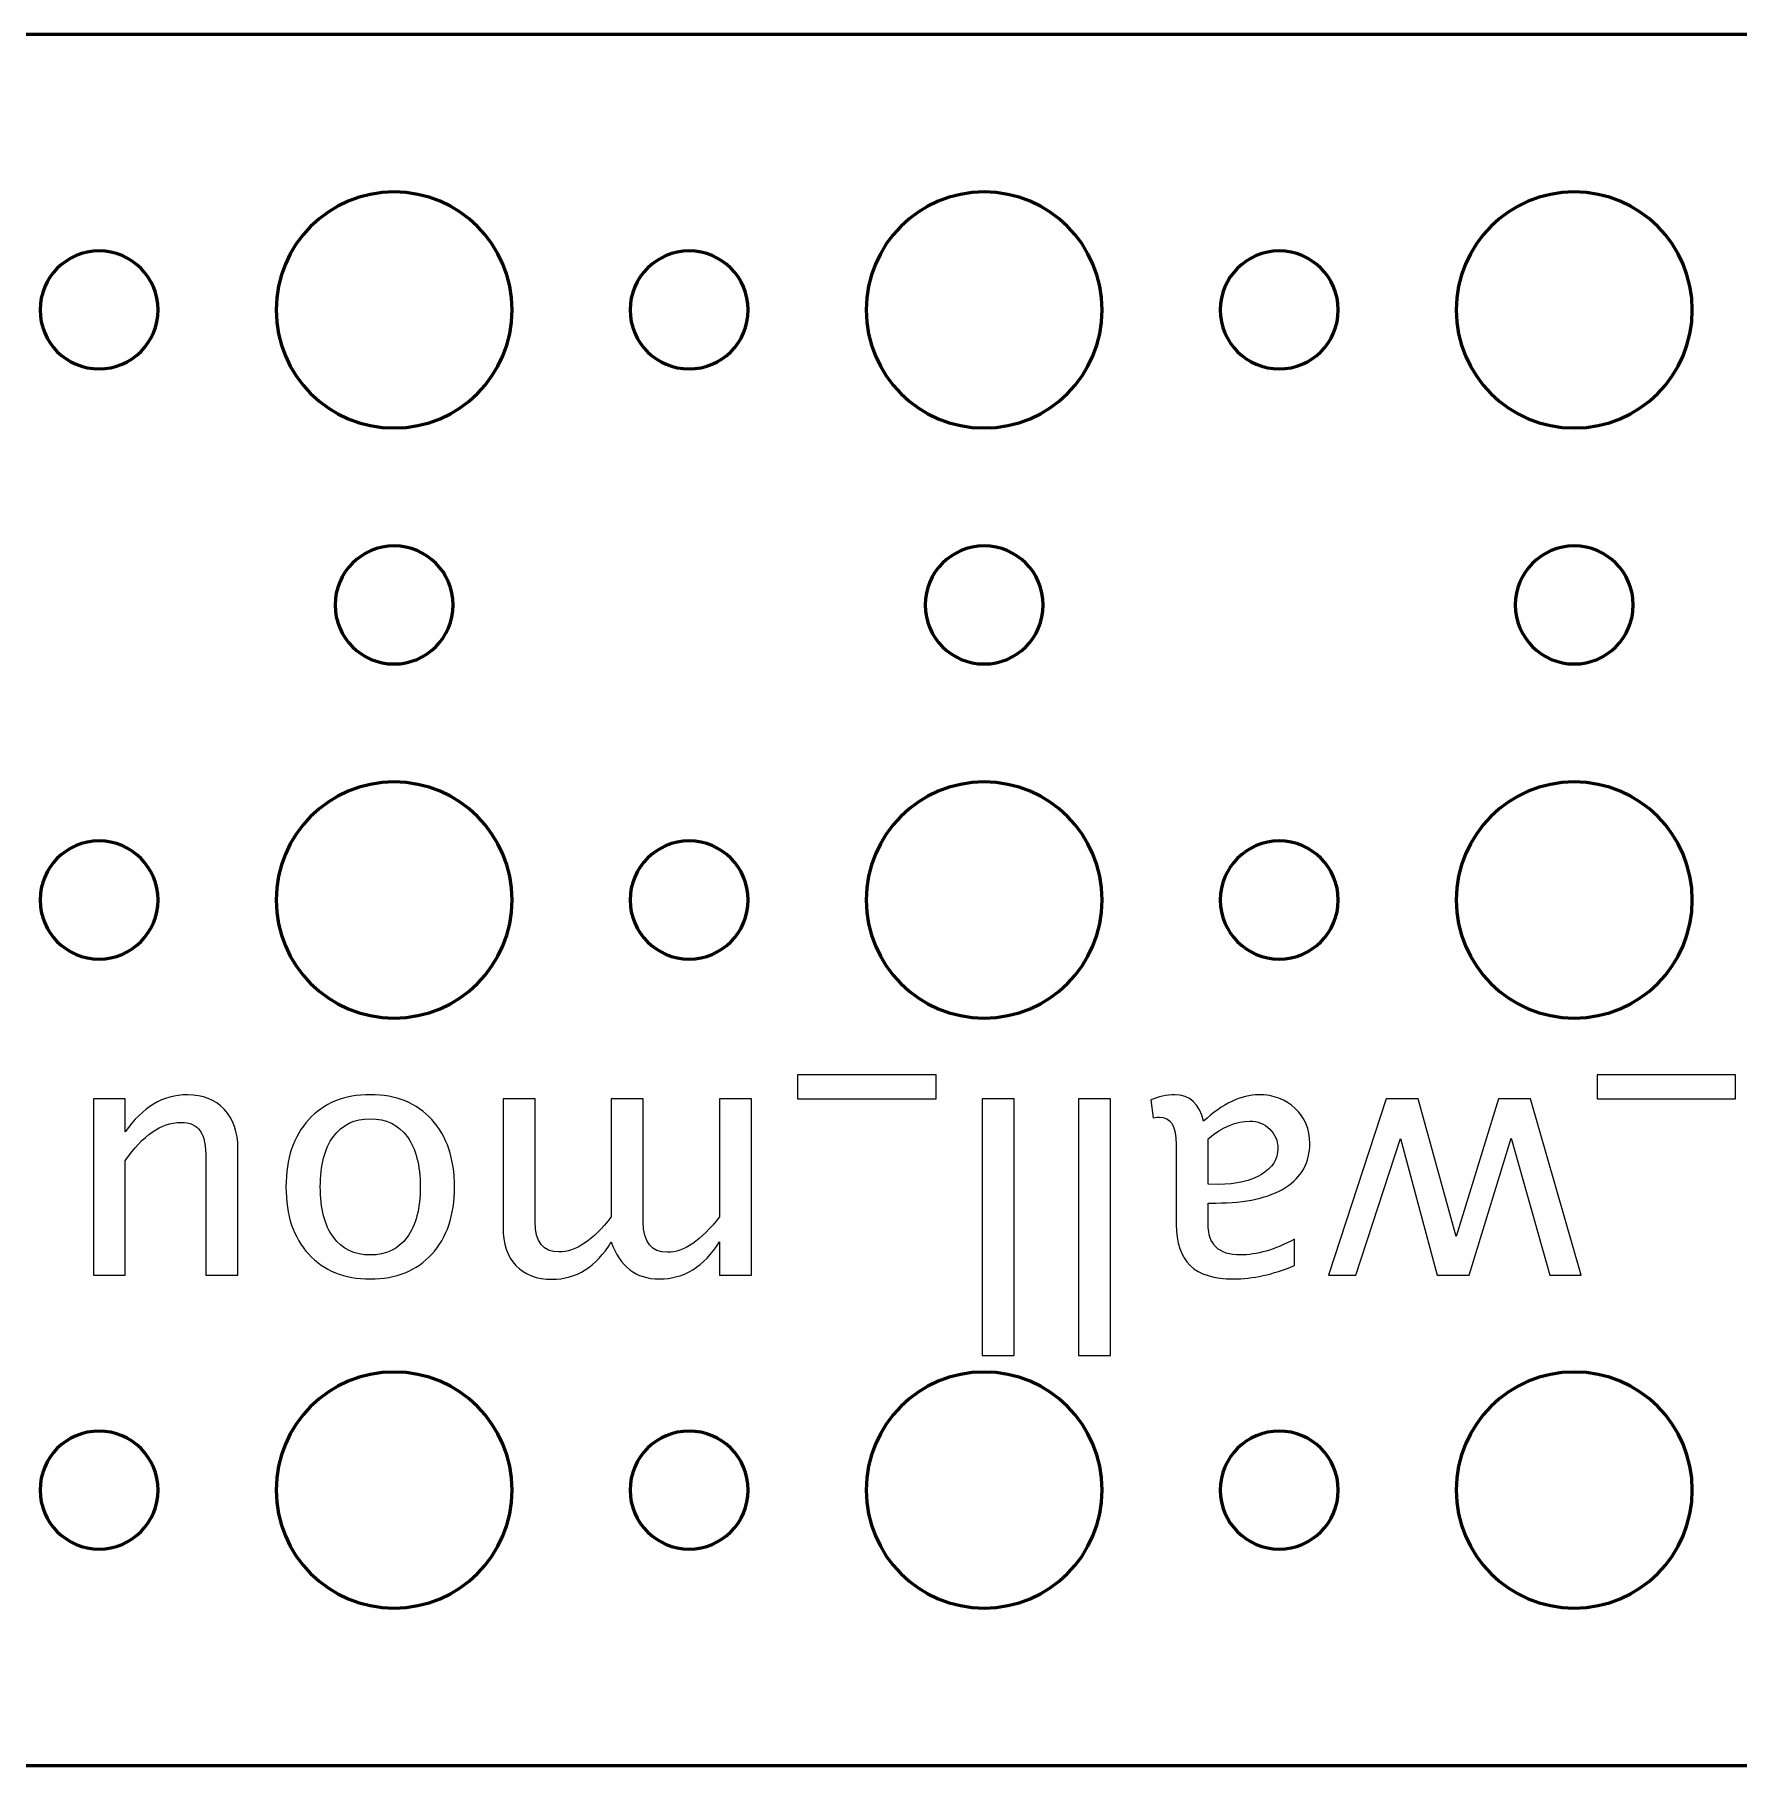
# Model space of a CAD drawing. Header units: centimetres. Extents: x -25.4 to 25.4, y -5.2 to 5.2.
# Drawn here: x -1.664 to 2.667, y -5.2 to -0.8 of the extents above; entities that cross this region are included whole.
import ezdxf

# ---------------------------------------------------------------- set-up
doc = ezdxf.new("R2010")
doc.units = ezdxf.units.CM
doc.header["$MEASUREMENT"] = 0
doc.layers.add('Layer 1', color=7, linetype='Continuous')

msp = doc.modelspace()

# ---------------------------------------------------------------- linework, layer by layer
at = {"layer": 'Layer 1', "lineweight": 53}
for points, knots in [([(24.95, -5.2), (24.95, -5.2), (-24.95, -5.2), (-24.95, -5.2), (-24.95, -5.2), (-25.22614, -5.2), (-25.45, -4.97614), (-25.45, -4.7), (-25.45, -4.7), (-25.45, -4.7), (-25.45, -3.99876), (-25.45, -3.99876), (-25.45, -3.99876), (-24.92095, -3.97271), (-24.5, -3.53551), (-24.5, -3), (-24.5, -3), (-24.5, -2.46449), (-24.92095, -2.02729), (-25.45, -2.00124), (-25.45, -2.00124), (-25.45, -2.00124), (-25.45, -1.3), (-25.45, -1.3), (-25.45, -1.3), (-25.45, -1.02386), (-25.22614, -0.8), (-24.95, -0.8), (-24.95, -0.8), (-24.95, -0.8), (24.95, -0.8), (24.95, -0.8), (24.95, -0.8), (25.22614, -0.8), (25.45, -1.02386), (25.45, -1.3), (25.45, -1.3), (25.45, -1.3), (25.45, -2.00124), (25.45, -2.00124), (25.45, -2.00124), (24.92095, -2.02729), (24.5, -2.46449), (24.5, -3), (24.5, -3), (24.5, -3.53551), (24.92095, -3.97271), (25.45, -3.99876), (25.45, -3.99876), (25.45, -3.99876), (25.45, -4.7), (25.45, -4.7), (25.45, -4.7), (25.45, -4.97614), (25.22614, -5.2), (24.95, -5.2)], [0, 0, 0, 0, 0.0666667, 0.0666667, 0.0666667, 0.0666667, 0.1333333, 0.1333333, 0.1333333, 0.1333333, 0.2, 0.2, 0.2, 0.2, 0.2666667, 0.2666667, 0.2666667, 0.2666667, 0.3333333, 0.3333333, 0.3333333, 0.3333333, 0.4, 0.4, 0.4, 0.4, 0.4666667, 0.4666667, 0.4666667, 0.4666667, 0.5333333, 0.5333333, 0.5333333, 0.5333333, 0.6, 0.6, 0.6, 0.6, 0.6666667, 0.6666667, 0.6666667, 0.6666667, 0.7333333, 0.7333333, 0.7333333, 0.7333333, 0.8, 0.8, 0.8, 0.8, 0.8666667, 0.8666667, 0.8666667, 0.8666667, 1, 1, 1, 1]), ([(-1.05, -1.5), (-1.05, -1.33431), (-0.91569, -1.2), (-0.75, -1.2), (-0.75, -1.2), (-0.58431, -1.2), (-0.45, -1.33431), (-0.45, -1.5), (-0.45, -1.5), (-0.45, -1.66569), (-0.58431, -1.8), (-0.75, -1.8), (-0.75, -1.8), (-0.91569, -1.8), (-1.05, -1.66569), (-1.05, -1.5)], [0, 0, 0, 0, 0.2, 0.2, 0.2, 0.2, 0.4, 0.4, 0.4, 0.4, 0.6, 0.6, 0.6, 0.6, 1, 1, 1, 1]), ([(0.45, -1.5), (0.45, -1.33431), (0.58431, -1.2), (0.75, -1.2), (0.75, -1.2), (0.91569, -1.2), (1.05, -1.33431), (1.05, -1.5), (1.05, -1.5), (1.05, -1.66569), (0.91569, -1.8), (0.75, -1.8), (0.75, -1.8), (0.58431, -1.8), (0.45, -1.66569), (0.45, -1.5)], [0, 0, 0, 0, 0.2, 0.2, 0.2, 0.2, 0.4, 0.4, 0.4, 0.4, 0.6, 0.6, 0.6, 0.6, 1, 1, 1, 1]), ([(1.95, -1.5), (1.95, -1.33431), (2.08431, -1.2), (2.25, -1.2), (2.25, -1.2), (2.41569, -1.2), (2.55, -1.33431), (2.55, -1.5), (2.55, -1.5), (2.55, -1.66569), (2.41569, -1.8), (2.25, -1.8), (2.25, -1.8), (2.08431, -1.8), (1.95, -1.66569), (1.95, -1.5)], [0, 0, 0, 0, 0.2, 0.2, 0.2, 0.2, 0.4, 0.4, 0.4, 0.4, 0.6, 0.6, 0.6, 0.6, 1, 1, 1, 1]), ([(-1.65, -1.5), (-1.65, -1.41716), (-1.58284, -1.35), (-1.5, -1.35), (-1.5, -1.35), (-1.41716, -1.35), (-1.35, -1.41716), (-1.35, -1.5), (-1.35, -1.5), (-1.35, -1.58284), (-1.41716, -1.65), (-1.5, -1.65), (-1.5, -1.65), (-1.58284, -1.65), (-1.65, -1.58284), (-1.65, -1.5)], [0, 0, 0, 0, 0.2, 0.2, 0.2, 0.2, 0.4, 0.4, 0.4, 0.4, 0.6, 0.6, 0.6, 0.6, 1, 1, 1, 1]), ([(-0.15, -1.5), (-0.15, -1.41716), (-0.08284, -1.35), (0, -1.35), (0, -1.35), (0.08284, -1.35), (0.15, -1.41716), (0.15, -1.5), (0.15, -1.5), (0.15, -1.58284), (0.08284, -1.65), (0, -1.65), (0, -1.65), (-0.08284, -1.65), (-0.15, -1.58284), (-0.15, -1.5)], [0, 0, 0, 0, 0.2, 0.2, 0.2, 0.2, 0.4, 0.4, 0.4, 0.4, 0.6, 0.6, 0.6, 0.6, 1, 1, 1, 1]), ([(1.35, -1.5), (1.35, -1.41716), (1.41716, -1.35), (1.5, -1.35), (1.5, -1.35), (1.58284, -1.35), (1.65, -1.41716), (1.65, -1.5), (1.65, -1.5), (1.65, -1.58284), (1.58284, -1.65), (1.5, -1.65), (1.5, -1.65), (1.41716, -1.65), (1.35, -1.58284), (1.35, -1.5)], [0, 0, 0, 0, 0.2, 0.2, 0.2, 0.2, 0.4, 0.4, 0.4, 0.4, 0.6, 0.6, 0.6, 0.6, 1, 1, 1, 1]), ([(-0.9, -2.25), (-0.9, -2.16716), (-0.83284, -2.1), (-0.75, -2.1), (-0.75, -2.1), (-0.66716, -2.1), (-0.6, -2.16716), (-0.6, -2.25), (-0.6, -2.25), (-0.6, -2.33284), (-0.66716, -2.4), (-0.75, -2.4), (-0.75, -2.4), (-0.83284, -2.4), (-0.9, -2.33284), (-0.9, -2.25)], [0, 0, 0, 0, 0.2, 0.2, 0.2, 0.2, 0.4, 0.4, 0.4, 0.4, 0.6, 0.6, 0.6, 0.6, 1, 1, 1, 1]), ([(0.6, -2.25), (0.6, -2.16716), (0.66716, -2.1), (0.75, -2.1), (0.75, -2.1), (0.83284, -2.1), (0.9, -2.16716), (0.9, -2.25), (0.9, -2.25), (0.9, -2.33284), (0.83284, -2.4), (0.75, -2.4), (0.75, -2.4), (0.66716, -2.4), (0.6, -2.33284), (0.6, -2.25)], [0, 0, 0, 0, 0.2, 0.2, 0.2, 0.2, 0.4, 0.4, 0.4, 0.4, 0.6, 0.6, 0.6, 0.6, 1, 1, 1, 1]), ([(2.1, -2.25), (2.1, -2.16716), (2.16716, -2.1), (2.25, -2.1), (2.25, -2.1), (2.33284, -2.1), (2.4, -2.16716), (2.4, -2.25), (2.4, -2.25), (2.4, -2.33284), (2.33284, -2.4), (2.25, -2.4), (2.25, -2.4), (2.16716, -2.4), (2.1, -2.33284), (2.1, -2.25)], [0, 0, 0, 0, 0.2, 0.2, 0.2, 0.2, 0.4, 0.4, 0.4, 0.4, 0.6, 0.6, 0.6, 0.6, 1, 1, 1, 1]), ([(-1.05, -3), (-1.05, -2.83431), (-0.91569, -2.7), (-0.75, -2.7), (-0.75, -2.7), (-0.58431, -2.7), (-0.45, -2.83431), (-0.45, -3), (-0.45, -3), (-0.45, -3.16569), (-0.58431, -3.3), (-0.75, -3.3), (-0.75, -3.3), (-0.91569, -3.3), (-1.05, -3.16569), (-1.05, -3)], [0, 0, 0, 0, 0.2, 0.2, 0.2, 0.2, 0.4, 0.4, 0.4, 0.4, 0.6, 0.6, 0.6, 0.6, 1, 1, 1, 1]), ([(0.45, -3), (0.45, -2.83431), (0.58431, -2.7), (0.75, -2.7), (0.75, -2.7), (0.91569, -2.7), (1.05, -2.83431), (1.05, -3), (1.05, -3), (1.05, -3.16569), (0.91569, -3.3), (0.75, -3.3), (0.75, -3.3), (0.58431, -3.3), (0.45, -3.16569), (0.45, -3)], [0, 0, 0, 0, 0.2, 0.2, 0.2, 0.2, 0.4, 0.4, 0.4, 0.4, 0.6, 0.6, 0.6, 0.6, 1, 1, 1, 1]), ([(1.95, -3), (1.95, -2.83431), (2.08431, -2.7), (2.25, -2.7), (2.25, -2.7), (2.41569, -2.7), (2.55, -2.83431), (2.55, -3), (2.55, -3), (2.55, -3.16569), (2.41569, -3.3), (2.25, -3.3), (2.25, -3.3), (2.08431, -3.3), (1.95, -3.16569), (1.95, -3)], [0, 0, 0, 0, 0.2, 0.2, 0.2, 0.2, 0.4, 0.4, 0.4, 0.4, 0.6, 0.6, 0.6, 0.6, 1, 1, 1, 1]), ([(-1.65, -3), (-1.65, -2.91716), (-1.58284, -2.85), (-1.5, -2.85), (-1.5, -2.85), (-1.41716, -2.85), (-1.35, -2.91716), (-1.35, -3), (-1.35, -3), (-1.35, -3.08284), (-1.41716, -3.15), (-1.5, -3.15), (-1.5, -3.15), (-1.58284, -3.15), (-1.65, -3.08284), (-1.65, -3)], [0, 0, 0, 0, 0.2, 0.2, 0.2, 0.2, 0.4, 0.4, 0.4, 0.4, 0.6, 0.6, 0.6, 0.6, 1, 1, 1, 1]), ([(-0.15, -3), (-0.15, -2.91716), (-0.08284, -2.85), (0, -2.85), (0, -2.85), (0.08284, -2.85), (0.15, -2.91716), (0.15, -3), (0.15, -3), (0.15, -3.08284), (0.08284, -3.15), (0, -3.15), (0, -3.15), (-0.08284, -3.15), (-0.15, -3.08284), (-0.15, -3)], [0, 0, 0, 0, 0.2, 0.2, 0.2, 0.2, 0.4, 0.4, 0.4, 0.4, 0.6, 0.6, 0.6, 0.6, 1, 1, 1, 1]), ([(1.35, -3), (1.35, -2.91716), (1.41716, -2.85), (1.5, -2.85), (1.5, -2.85), (1.58284, -2.85), (1.65, -2.91716), (1.65, -3), (1.65, -3), (1.65, -3.08284), (1.58284, -3.15), (1.5, -3.15), (1.5, -3.15), (1.41716, -3.15), (1.35, -3.08284), (1.35, -3)], [0, 0, 0, 0, 0.2, 0.2, 0.2, 0.2, 0.4, 0.4, 0.4, 0.4, 0.6, 0.6, 0.6, 0.6, 1, 1, 1, 1]), ([(-1.05, -4.5), (-1.05, -4.33431), (-0.91569, -4.2), (-0.75, -4.2), (-0.75, -4.2), (-0.58431, -4.2), (-0.45, -4.33431), (-0.45, -4.5), (-0.45, -4.5), (-0.45, -4.66569), (-0.58431, -4.8), (-0.75, -4.8), (-0.75, -4.8), (-0.91569, -4.8), (-1.05, -4.66569), (-1.05, -4.5)], [0, 0, 0, 0, 0.2, 0.2, 0.2, 0.2, 0.4, 0.4, 0.4, 0.4, 0.6, 0.6, 0.6, 0.6, 1, 1, 1, 1]), ([(0.45, -4.5), (0.45, -4.33431), (0.58431, -4.2), (0.75, -4.2), (0.75, -4.2), (0.91569, -4.2), (1.05, -4.33431), (1.05, -4.5), (1.05, -4.5), (1.05, -4.66569), (0.91569, -4.8), (0.75, -4.8), (0.75, -4.8), (0.58431, -4.8), (0.45, -4.66569), (0.45, -4.5)], [0, 0, 0, 0, 0.2, 0.2, 0.2, 0.2, 0.4, 0.4, 0.4, 0.4, 0.6, 0.6, 0.6, 0.6, 1, 1, 1, 1]), ([(1.95, -4.5), (1.95, -4.33431), (2.08431, -4.2), (2.25, -4.2), (2.25, -4.2), (2.41569, -4.2), (2.55, -4.33431), (2.55, -4.5), (2.55, -4.5), (2.55, -4.66569), (2.41569, -4.8), (2.25, -4.8), (2.25, -4.8), (2.08431, -4.8), (1.95, -4.66569), (1.95, -4.5)], [0, 0, 0, 0, 0.2, 0.2, 0.2, 0.2, 0.4, 0.4, 0.4, 0.4, 0.6, 0.6, 0.6, 0.6, 1, 1, 1, 1]), ([(-1.65, -4.5), (-1.65, -4.41716), (-1.58284, -4.35), (-1.5, -4.35), (-1.5, -4.35), (-1.41716, -4.35), (-1.35, -4.41716), (-1.35, -4.5), (-1.35, -4.5), (-1.35, -4.58284), (-1.41716, -4.65), (-1.5, -4.65), (-1.5, -4.65), (-1.58284, -4.65), (-1.65, -4.58284), (-1.65, -4.5)], [0, 0, 0, 0, 0.2, 0.2, 0.2, 0.2, 0.4, 0.4, 0.4, 0.4, 0.6, 0.6, 0.6, 0.6, 1, 1, 1, 1]), ([(-0.15, -4.5), (-0.15, -4.41716), (-0.08284, -4.35), (0, -4.35), (0, -4.35), (0.08284, -4.35), (0.15, -4.41716), (0.15, -4.5), (0.15, -4.5), (0.15, -4.58284), (0.08284, -4.65), (0, -4.65), (0, -4.65), (-0.08284, -4.65), (-0.15, -4.58284), (-0.15, -4.5)], [0, 0, 0, 0, 0.2, 0.2, 0.2, 0.2, 0.4, 0.4, 0.4, 0.4, 0.6, 0.6, 0.6, 0.6, 1, 1, 1, 1]), ([(1.35, -4.5), (1.35, -4.41716), (1.41716, -4.35), (1.5, -4.35), (1.5, -4.35), (1.58284, -4.35), (1.65, -4.41716), (1.65, -4.5), (1.65, -4.5), (1.65, -4.58284), (1.58284, -4.65), (1.5, -4.65), (1.5, -4.65), (1.41716, -4.65), (1.35, -4.58284), (1.35, -4.5)], [0, 0, 0, 0, 0.2, 0.2, 0.2, 0.2, 0.4, 0.4, 0.4, 0.4, 0.6, 0.6, 0.6, 0.6, 1, 1, 1, 1])]:
    msp.add_open_spline(points, degree=3, knots=knots, dxfattribs=at)
at = {"layer": 'Layer 1', "color": 5, "lineweight": 9}
for points, knots in [([(0.62759, -3.44436), (0.62759, -3.44436), (0.62759, -3.50532), (0.62759, -3.50532), (0.62759, -3.50532), (0.62759, -3.50532), (0.27538, -3.50532), (0.27538, -3.50532), (0.27538, -3.50532), (0.27538, -3.50532), (0.27538, -3.44436), (0.27538, -3.44436), (0.27538, -3.44436), (0.27538, -3.44436), (0.62759, -3.44436), (0.62759, -3.44436)], [0, 0, 0, 0, 0.2, 0.2, 0.2, 0.2, 0.4, 0.4, 0.4, 0.4, 0.6, 0.6, 0.6, 0.6, 1, 1, 1, 1]), ([(2.66016, -3.44436), (2.66016, -3.44436), (2.66016, -3.50532), (2.66016, -3.50532), (2.66016, -3.50532), (2.66016, -3.50532), (2.30795, -3.50532), (2.30795, -3.50532), (2.30795, -3.50532), (2.30795, -3.50532), (2.30795, -3.44436), (2.30795, -3.44436), (2.30795, -3.44436), (2.30795, -3.44436), (2.66016, -3.44436), (2.66016, -3.44436)], [0, 0, 0, 0, 0.2, 0.2, 0.2, 0.2, 0.4, 0.4, 0.4, 0.4, 0.6, 0.6, 0.6, 0.6, 1, 1, 1, 1]), ([(-1.43321, -3.50532), (-1.43321, -3.50532), (-1.43321, -3.5897), (-1.43321, -3.5897), (-1.43321, -3.5897), (-1.38989, -3.52663), (-1.33726, -3.49516), (-1.27545, -3.49516), (-1.27545, -3.49516), (-1.23622, -3.49516), (-1.20504, -3.50744), (-1.18189, -3.53213), (-1.18189, -3.53213), (-1.15861, -3.55683), (-1.14704, -3.58999), (-1.14704, -3.6319), (-1.14704, -3.6319), (-1.14704, -3.6319), (-1.14704, -3.95406), (-1.14704, -3.95406), (-1.14704, -3.95406), (-1.14704, -3.95406), (-1.22832, -3.95406), (-1.22832, -3.95406), (-1.22832, -3.95406), (-1.22832, -3.95406), (-1.22832, -3.65843), (-1.22832, -3.65843), (-1.22832, -3.65843), (-1.22832, -3.6247), (-1.23326, -3.60085), (-1.243, -3.58674), (-1.243, -3.58674), (-1.25287, -3.57249), (-1.26924, -3.56543), (-1.29224, -3.56543), (-1.29224, -3.56543), (-1.34192, -3.56543), (-1.38905, -3.59803), (-1.43321, -3.66337), (-1.43321, -3.66337), (-1.43321, -3.66337), (-1.43321, -3.95406), (-1.43321, -3.95406), (-1.43321, -3.95406), (-1.43321, -3.95406), (-1.5145, -3.95406), (-1.5145, -3.95406), (-1.5145, -3.95406), (-1.5145, -3.95406), (-1.5145, -3.50532), (-1.5145, -3.50532), (-1.5145, -3.50532), (-1.5145, -3.50532), (-1.43321, -3.50532), (-1.43321, -3.50532)], [0, 0, 0, 0, 0.0666667, 0.0666667, 0.0666667, 0.0666667, 0.1333333, 0.1333333, 0.1333333, 0.1333333, 0.2, 0.2, 0.2, 0.2, 0.2666667, 0.2666667, 0.2666667, 0.2666667, 0.3333333, 0.3333333, 0.3333333, 0.3333333, 0.4, 0.4, 0.4, 0.4, 0.4666667, 0.4666667, 0.4666667, 0.4666667, 0.5333333, 0.5333333, 0.5333333, 0.5333333, 0.6, 0.6, 0.6, 0.6, 0.6666667, 0.6666667, 0.6666667, 0.6666667, 0.7333333, 0.7333333, 0.7333333, 0.7333333, 0.8, 0.8, 0.8, 0.8, 0.8666667, 0.8666667, 0.8666667, 0.8666667, 1, 1, 1, 1]), ([(-0.81063, -3.49516), (-0.74473, -3.49516), (-0.69252, -3.51619), (-0.65413, -3.55824), (-0.65413, -3.55824), (-0.61561, -3.60029), (-0.59642, -3.65744), (-0.59642, -3.72955), (-0.59642, -3.72955), (-0.59642, -3.80151), (-0.61561, -3.85852), (-0.65413, -3.90043), (-0.65413, -3.90043), (-0.69252, -3.94234), (-0.74473, -3.96337), (-0.81063, -3.96337), (-0.81063, -3.96337), (-0.87653, -3.96337), (-0.92874, -3.94234), (-0.96712, -3.90043), (-0.96712, -3.90043), (-1.00564, -3.85852), (-1.02484, -3.80151), (-1.02484, -3.72955), (-1.02484, -3.72955), (-1.02484, -3.65744), (-1.00564, -3.60029), (-0.96712, -3.55824), (-0.96712, -3.55824), (-0.92874, -3.51619), (-0.87653, -3.49516), (-0.81063, -3.49516)], [0, 0, 0, 0, 0.1111111, 0.1111111, 0.1111111, 0.1111111, 0.2222222, 0.2222222, 0.2222222, 0.2222222, 0.3333333, 0.3333333, 0.3333333, 0.3333333, 0.4444444, 0.4444444, 0.4444444, 0.4444444, 0.5555556, 0.5555556, 0.5555556, 0.5555556, 0.6666667, 0.6666667, 0.6666667, 0.6666667, 0.7777778, 0.7777778, 0.7777778, 0.7777778, 1, 1, 1, 1]), ([(0.15853, -3.50532), (0.15853, -3.50532), (0.15853, -3.95406), (0.15853, -3.95406), (0.15853, -3.95406), (0.15853, -3.95406), (0.07725, -3.95406), (0.07725, -3.95406), (0.07725, -3.95406), (0.07725, -3.95406), (0.07725, -3.86925), (0.07725, -3.86925), (0.07725, -3.86925), (0.0376, -3.93204), (-0.0132, -3.96337), (-0.07543, -3.96337), (-0.07543, -3.96337), (-0.13541, -3.96337), (-0.17619, -3.93204), (-0.19792, -3.86925), (-0.19792, -3.86925), (-0.23644, -3.93261), (-0.28668, -3.96422), (-0.34834, -3.96422), (-0.34834, -3.96422), (-0.38771, -3.96422), (-0.41833, -3.95264), (-0.44021, -3.92936), (-0.44021, -3.92936), (-0.46208, -3.90608), (-0.47309, -3.87348), (-0.47309, -3.83157), (-0.47309, -3.83157), (-0.47309, -3.83157), (-0.47309, -3.50532), (-0.47309, -3.50532), (-0.47309, -3.50532), (-0.47309, -3.50532), (-0.39181, -3.50532), (-0.39181, -3.50532), (-0.39181, -3.50532), (-0.39181, -3.50532), (-0.39181, -3.81816), (-0.39181, -3.81816), (-0.39181, -3.81816), (-0.39181, -3.86925), (-0.37149, -3.89479), (-0.33085, -3.89479), (-0.33085, -3.89479), (-0.28865, -3.89479), (-0.24434, -3.86501), (-0.19792, -3.80532), (-0.19792, -3.80532), (-0.19792, -3.80532), (-0.19792, -3.50532), (-0.19792, -3.50532), (-0.19792, -3.50532), (-0.19792, -3.50532), (-0.11664, -3.50532), (-0.11664, -3.50532), (-0.11664, -3.50532), (-0.11664, -3.50532), (-0.11664, -3.81845), (-0.11664, -3.81845), (-0.11664, -3.81845), (-0.11664, -3.86995), (-0.09604, -3.89563), (-0.05469, -3.89563), (-0.05469, -3.89563), (-0.01363, -3.89563), (0.0304, -3.86572), (0.07725, -3.80575), (0.07725, -3.80575), (0.07725, -3.80575), (0.07725, -3.50532), (0.07725, -3.50532), (0.07725, -3.50532), (0.07725, -3.50532), (0.15853, -3.50532), (0.15853, -3.50532)], [0, 0, 0, 0, 0.047619, 0.047619, 0.047619, 0.047619, 0.0952381, 0.0952381, 0.0952381, 0.0952381, 0.1428571, 0.1428571, 0.1428571, 0.1428571, 0.1904762, 0.1904762, 0.1904762, 0.1904762, 0.2380952, 0.2380952, 0.2380952, 0.2380952, 0.2857143, 0.2857143, 0.2857143, 0.2857143, 0.3333333, 0.3333333, 0.3333333, 0.3333333, 0.3809524, 0.3809524, 0.3809524, 0.3809524, 0.4285714, 0.4285714, 0.4285714, 0.4285714, 0.4761905, 0.4761905, 0.4761905, 0.4761905, 0.5238095, 0.5238095, 0.5238095, 0.5238095, 0.5714286, 0.5714286, 0.5714286, 0.5714286, 0.6190476, 0.6190476, 0.6190476, 0.6190476, 0.6666667, 0.6666667, 0.6666667, 0.6666667, 0.7142857, 0.7142857, 0.7142857, 0.7142857, 0.7619048, 0.7619048, 0.7619048, 0.7619048, 0.8095238, 0.8095238, 0.8095238, 0.8095238, 0.8571429, 0.8571429, 0.8571429, 0.8571429, 0.9047619, 0.9047619, 0.9047619, 0.9047619, 1, 1, 1, 1]), ([(0.82656, -3.50532), (0.82656, -3.50532), (0.82656, -4.1581), (0.82656, -4.1581), (0.82656, -4.1581), (0.82656, -4.1581), (0.74528, -4.1581), (0.74528, -4.1581), (0.74528, -4.1581), (0.74528, -4.1581), (0.74528, -3.50532), (0.74528, -3.50532), (0.74528, -3.50532), (0.74528, -3.50532), (0.82656, -3.50532), (0.82656, -3.50532)], [0, 0, 0, 0, 0.2, 0.2, 0.2, 0.2, 0.4, 0.4, 0.4, 0.4, 0.6, 0.6, 0.6, 0.6, 1, 1, 1, 1]), ([(1.07125, -3.50532), (1.07125, -3.50532), (1.07125, -4.1581), (1.07125, -4.1581), (1.07125, -4.1581), (1.07125, -4.1581), (0.98997, -4.1581), (0.98997, -4.1581), (0.98997, -4.1581), (0.98997, -4.1581), (0.98997, -3.50532), (0.98997, -3.50532), (0.98997, -3.50532), (0.98997, -3.50532), (1.07125, -3.50532), (1.07125, -3.50532)], [0, 0, 0, 0, 0.2, 0.2, 0.2, 0.2, 0.4, 0.4, 0.4, 0.4, 0.6, 0.6, 0.6, 0.6, 1, 1, 1, 1]), ([(1.30746, -3.56247), (1.35628, -3.5176), (1.40327, -3.49516), (1.44843, -3.49516), (1.44843, -3.49516), (1.48554, -3.49516), (1.51644, -3.50673), (1.54086, -3.53001), (1.54086, -3.53001), (1.56541, -3.5533), (1.57769, -3.58265), (1.57769, -3.61807), (1.57769, -3.61807), (1.57769, -3.66703), (1.55708, -3.70471), (1.51588, -3.73096), (1.51588, -3.73096), (1.47467, -3.7572), (1.41555, -3.77033), (1.3385, -3.77033), (1.3385, -3.77033), (1.3385, -3.77033), (1.31945, -3.77033), (1.31945, -3.77033), (1.31945, -3.77033), (1.31945, -3.77033), (1.31945, -3.82437), (1.31945, -3.82437), (1.31945, -3.82437), (1.31945, -3.87644), (1.34655, -3.90241), (1.40087, -3.90241), (1.40087, -3.90241), (1.44292, -3.90241), (1.48893, -3.88914), (1.53874, -3.86261), (1.53874, -3.86261), (1.53874, -3.86261), (1.53874, -3.9295), (1.53874, -3.9295), (1.53874, -3.9295), (1.48399, -3.95208), (1.43234, -3.96337), (1.38394, -3.96337), (1.38394, -3.96337), (1.33413, -3.96337), (1.2973, -3.95208), (1.27373, -3.92936), (1.27373, -3.92936), (1.25003, -3.90664), (1.23817, -3.87165), (1.23817, -3.82437), (1.23817, -3.82437), (1.23817, -3.82437), (1.23817, -3.6216), (1.23817, -3.6216), (1.23817, -3.6216), (1.23817, -3.57517), (1.22392, -3.55189), (1.19527, -3.55189), (1.19527, -3.55189), (1.19175, -3.55189), (1.18652, -3.55245), (1.17961, -3.55358), (1.17961, -3.55358), (1.17961, -3.55358), (1.17382, -3.50842), (1.17382, -3.50842), (1.17382, -3.50842), (1.19231, -3.49953), (1.21263, -3.49516), (1.23493, -3.49516), (1.23493, -3.49516), (1.27289, -3.49516), (1.29702, -3.5176), (1.30746, -3.56247)], [0, 0, 0, 0, 0.05, 0.05, 0.05, 0.05, 0.1, 0.1, 0.1, 0.1, 0.15, 0.15, 0.15, 0.15, 0.2, 0.2, 0.2, 0.2, 0.25, 0.25, 0.25, 0.25, 0.3, 0.3, 0.3, 0.3, 0.35, 0.35, 0.35, 0.35, 0.4, 0.4, 0.4, 0.4, 0.45, 0.45, 0.45, 0.45, 0.5, 0.5, 0.5, 0.5, 0.55, 0.55, 0.55, 0.55, 0.6, 0.6, 0.6, 0.6, 0.65, 0.65, 0.65, 0.65, 0.7, 0.7, 0.7, 0.7, 0.75, 0.75, 0.75, 0.75, 0.8, 0.8, 0.8, 0.8, 0.85, 0.85, 0.85, 0.85, 0.9, 0.9, 0.9, 0.9, 1, 1, 1, 1]), ([(2.13861, -3.50532), (2.13861, -3.50532), (2.2673, -3.95406), (2.2673, -3.95406), (2.2673, -3.95406), (2.2673, -3.95406), (2.188, -3.95406), (2.188, -3.95406), (2.188, -3.95406), (2.188, -3.95406), (2.08936, -3.60565), (2.08936, -3.60565), (2.08936, -3.60565), (2.08936, -3.60565), (1.98296, -3.95406), (1.98296, -3.95406), (1.98296, -3.95406), (1.98296, -3.95406), (1.90168, -3.95406), (1.90168, -3.95406), (1.90168, -3.95406), (1.90168, -3.95406), (1.80812, -3.60621), (1.80812, -3.60621), (1.80812, -3.60621), (1.80812, -3.60621), (1.69495, -3.95406), (1.69495, -3.95406), (1.69495, -3.95406), (1.69495, -3.95406), (1.62552, -3.95406), (1.62552, -3.95406), (1.62552, -3.95406), (1.62552, -3.95406), (1.772, -3.50532), (1.772, -3.50532), (1.772, -3.50532), (1.772, -3.50532), (1.85328, -3.50532), (1.85328, -3.50532), (1.85328, -3.50532), (1.85328, -3.50532), (1.94952, -3.85528), (1.94952, -3.85528), (1.94952, -3.85528), (1.94952, -3.85528), (2.05733, -3.50532), (2.05733, -3.50532), (2.05733, -3.50532), (2.05733, -3.50532), (2.13861, -3.50532), (2.13861, -3.50532)], [0, 0, 0, 0, 0.0714286, 0.0714286, 0.0714286, 0.0714286, 0.1428571, 0.1428571, 0.1428571, 0.1428571, 0.2142857, 0.2142857, 0.2142857, 0.2142857, 0.2857143, 0.2857143, 0.2857143, 0.2857143, 0.3571429, 0.3571429, 0.3571429, 0.3571429, 0.4285714, 0.4285714, 0.4285714, 0.4285714, 0.5, 0.5, 0.5, 0.5, 0.5714286, 0.5714286, 0.5714286, 0.5714286, 0.6428571, 0.6428571, 0.6428571, 0.6428571, 0.7142857, 0.7142857, 0.7142857, 0.7142857, 0.7857143, 0.7857143, 0.7857143, 0.7857143, 0.8571429, 0.8571429, 0.8571429, 0.8571429, 1, 1, 1, 1]), ([(-0.81049, -3.55612), (-0.8507, -3.55612), (-0.88203, -3.57122), (-0.90433, -3.60156), (-0.90433, -3.60156), (-0.92648, -3.63176), (-0.93763, -3.67451), (-0.93763, -3.72955), (-0.93763, -3.72955), (-0.93763, -3.78444), (-0.92648, -3.82705), (-0.90433, -3.85725), (-0.90433, -3.85725), (-0.88203, -3.88731), (-0.8507, -3.90241), (-0.81049, -3.90241), (-0.81049, -3.90241), (-0.77013, -3.90241), (-0.7388, -3.88731), (-0.71679, -3.85725), (-0.71679, -3.85725), (-0.69463, -3.82705), (-0.68363, -3.78444), (-0.68363, -3.72955), (-0.68363, -3.72955), (-0.68363, -3.67451), (-0.69463, -3.63176), (-0.71679, -3.60156), (-0.71679, -3.60156), (-0.7388, -3.57122), (-0.77013, -3.55612), (-0.81049, -3.55612)], [0, 0, 0, 0, 0.1111111, 0.1111111, 0.1111111, 0.1111111, 0.2222222, 0.2222222, 0.2222222, 0.2222222, 0.3333333, 0.3333333, 0.3333333, 0.3333333, 0.4444444, 0.4444444, 0.4444444, 0.4444444, 0.5555556, 0.5555556, 0.5555556, 0.5555556, 0.6666667, 0.6666667, 0.6666667, 0.6666667, 0.7777778, 0.7777778, 0.7777778, 0.7777778, 1, 1, 1, 1]), ([(1.31945, -3.60678), (1.31945, -3.60678), (1.31945, -3.72207), (1.31945, -3.72207), (1.31945, -3.72207), (1.31945, -3.72207), (1.34556, -3.72291), (1.34556, -3.72291), (1.34556, -3.72291), (1.39071, -3.72291), (1.42712, -3.71459), (1.45492, -3.69794), (1.45492, -3.69794), (1.48258, -3.68115), (1.49641, -3.65899), (1.49641, -3.63133), (1.49641, -3.63133), (1.49641, -3.612), (1.48949, -3.59563), (1.4758, -3.58223), (1.4758, -3.58223), (1.46197, -3.56882), (1.44518, -3.56205), (1.42529, -3.56205), (1.42529, -3.56205), (1.39142, -3.56205), (1.35614, -3.577), (1.31945, -3.60678)], [0, 0, 0, 0, 0.125, 0.125, 0.125, 0.125, 0.25, 0.25, 0.25, 0.25, 0.375, 0.375, 0.375, 0.375, 0.5, 0.5, 0.5, 0.5, 0.625, 0.625, 0.625, 0.625, 0.75, 0.75, 0.75, 0.75, 1, 1, 1, 1])]:
    msp.add_open_spline(points, degree=3, knots=knots, dxfattribs=at)

doc.saveas('drawing.dxf')
